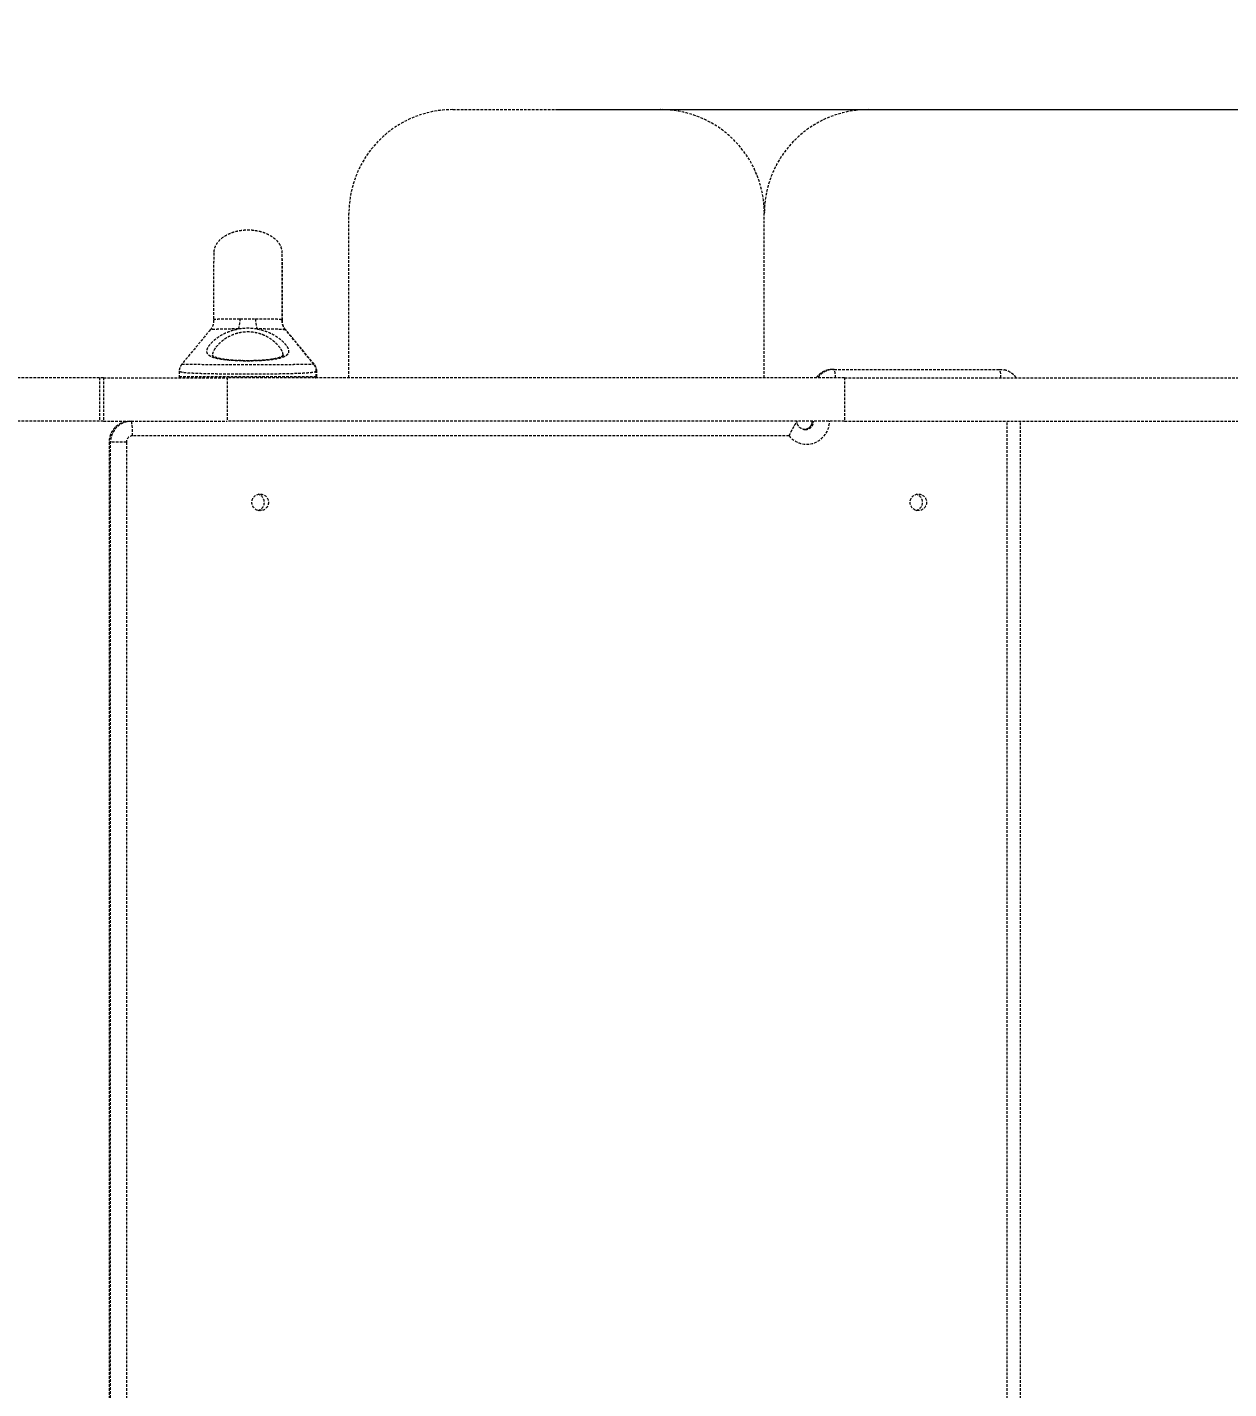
# Model space of a CAD drawing. Header units: millimetres. Extents: x -4003 to 4502, y -4327 to 2555.
# Drawn here: x 507 to 1085, y 439 to 1094 of the extents above; entities that cross this region are included whole.
import ezdxf

# ---------------------------------------------------------------- set-up
doc = ezdxf.new("R2010")
doc.units = ezdxf.units.MM
doc.linetypes.add('HIDDEN', pattern=[1.905, 1.27, -0.635])
for name, color, linetype in [('DIKOM_ОБЪЕКТ', 7, 'Continuous'), ('DIKOM_РАЗМЕР_ЗОНА', 7, 'Continuous'), ('DIKOM_РАЗМЕР_ОБЪЕКТА', 7, 'Continuous')]:
    doc.layers.add(name, color=color, linetype=linetype)
doc.styles.add('style1', font='arialbd.ttf', dxfattribs={"width": 0.8})
doc.dimstyles.new('1-50', dxfattribs={"dimtxt": 300, "dimasz": 200, "dimexe": 100, "dimexo": 0, "dimgap": 100, "dimtad": 1, "dimtoh": 1, "dimtxsty": 'style1', "dimcen": 200, "dimclrd": 7, "dimclre": 7, "dimclrt": 7, "dimadec": 1, "dimazin": 2, "dimtfac": 1, "dimtmove": 0, "dimatfit": 2, "dimfxl": 0, "dimlwd": 25, "dimlwe": 18, "dimarcsym": 0})

# ---------------------------------------------------------------- blocks, each defined once
blk = doc.blocks.new('*D9')
at = {"layer": 'Defpoints', "color": 0, "transparency": 16777216}
for p in [(761.69, 1054.78), (53.43, -1342.47), (2415.95, -1342.47)]:
    blk.add_point(p, dxfattribs=at)
at = {"layer": 'DIKOM_РАЗМЕР_ОБЪЕКТА', "color": 7, "lineweight": 18, "transparency": 16777216}
for p, q in [((761.69, 1054.78), (2515.95, 1054.78)), ((53.43, -1342.47), (2515.95, -1342.47))]:
    blk.add_line(p, q, dxfattribs=at)
at = {"layer": 'DIKOM_РАЗМЕР_ОБЪЕКТА', "color": 7, "lineweight": 25, "transparency": 16777216}
blk.add_line((2415.95, 854.78), (2415.95, -1142.47), dxfattribs=at)
at = {"layer": 'DIKOM_РАЗМЕР_ОБЪЕКТА', "color": 7, "transparency": 16777216}
for points in [[(2382.62, 854.78), (2449.28, 854.78), (2415.95, 1054.78)], [(2382.62, -1142.47), (2449.28, -1142.47), (2415.95, -1342.47)]]:
    blk.add_solid(points, dxfattribs=at)
at = {"layer": 'DIKOM_РАЗМЕР_ОБЪЕКТА', "color": 7, "transparency": 16777216, "insert": (2162.78, 255.39), "char_height": 300, "attachment_point": 5, "rotation": 90, "style": 'style1'}
blk.add_mtext('{\\fArial|b0|i0|c204|p34;2400}', dxfattribs=at)
blk = doc.blocks.new('*D10')
at = {"layer": 'Defpoints', "color": 0, "transparency": 16777216}
for p in [(865.3, 2554.78), (4402.34, 2554.78), (676.59, -3342.47)]:
    blk.add_point(p, dxfattribs=at)
at = {"layer": 'DIKOM_РАЗМЕР_ЗОНА', "color": 7, "lineweight": 18, "transparency": 16777216}
for p, q in [((865.3, 2554.78), (4502.34, 2554.78)), ((676.59, -3342.47), (4502.34, -3342.47))]:
    blk.add_line(p, q, dxfattribs=at)
at = {"layer": 'DIKOM_РАЗМЕР_ЗОНА', "color": 7, "lineweight": 25, "transparency": 16777216}
blk.add_line((4402.34, -3142.47), (4402.34, 2354.78), dxfattribs=at)
at = {"layer": 'DIKOM_РАЗМЕР_ЗОНА', "color": 7, "transparency": 16777216}
for points in [[(4369.01, 2354.78), (4435.68, 2354.78), (4402.34, 2554.78)], [(4369.01, -3142.47), (4435.68, -3142.47), (4402.34, -3342.47)]]:
    blk.add_solid(points, dxfattribs=at)
at = {"layer": 'DIKOM_РАЗМЕР_ЗОНА', "color": 7, "transparency": 16777216, "insert": (4149.17, -363.1), "char_height": 300, "attachment_point": 5, "rotation": 90, "style": 'style1'}
blk.add_mtext('{\\fArial|b0|i0|c204|p34;5800}', dxfattribs=at)
blk = doc.blocks.new('*D12')
at = {"layer": 'Defpoints', "color": 0, "transparency": 16777216}
for p in [(-4002.54, 648.53), (3157.46, 358.43), (3157.46, -4227.25)]:
    blk.add_point(p, dxfattribs=at)
at = {"layer": 'DIKOM_РАЗМЕР_ЗОНА', "color": 7, "lineweight": 18, "transparency": 16777216}
for p, q in [((-4002.54, 648.53), (-4002.54, -4327.25)), ((3157.46, 358.43), (3157.46, -4327.25))]:
    blk.add_line(p, q, dxfattribs=at)
at = {"layer": 'DIKOM_РАЗМЕР_ЗОНА', "color": 7, "lineweight": 25, "transparency": 16777216}
blk.add_line((-3802.54, -4227.25), (2957.46, -4227.25), dxfattribs=at)
at = {"layer": 'DIKOM_РАЗМЕР_ЗОНА', "color": 7, "transparency": 16777216}
for points in [[(-3802.54, -4193.92), (-3802.54, -4260.59), (-4002.54, -4227.25)], [(2957.46, -4193.92), (2957.46, -4260.59), (3157.46, -4227.25)]]:
    blk.add_solid(points, dxfattribs=at)
at = {"layer": 'DIKOM_РАЗМЕР_ЗОНА', "color": 7, "transparency": 16777216, "insert": (-56.06, -3974.08), "char_height": 300, "attachment_point": 5, "style": 'style1'}
blk.add_mtext('{\\fArial|b0|i0|c204|p34;7160}', dxfattribs=at)

msp = doc.modelspace()

# ---------------------------------------------------------------- linework, layer by layer
at = {"layer": 'DIKOM_ОБЪЕКТ', "color": 7, "linetype": 'HIDDEN', "lineweight": 15}
for p, q in [((711.691, 1054.782), (811.691, 1054.782)), ((811.691, 1054.782), (811.691, 1054.782)), ((911.689, 1054.782), (1111.689, 1054.782)), ((661.691, 925.782), (661.691, 1004.782)), ((861.689, 925.782), (861.689, 1004.782)), ((629.43, 953.55), (629.408, 953.495)), ((629.624, 953.455), (629.595, 953.497)), ((631.303, 948.749), (631.344, 948.742)), ((541.526, 925.782), (393.419, 925.782)), ((541.526, 925.782), (541.526, 904.782)), ((543.482, 925.782), (541.526, 925.782)), ((543.482, 925.782), (543.482, 904.782)), ((543.482, 925.782), (603.11, 925.782)), ((579.986, 928.909), (579.986, 926.282)), ((579.986, 926.282), (645.986, 926.282)), ((603.11, 925.782), (603.11, 904.782)), ((900.288, 925.782), (603.11, 925.782)), ((645.986, 926.282), (645.986, 928.91)), ((645.986, 926.282), (646.205, 926.282)), ((646.205, 926.282), (646.205, 928.905)), ((894.681, 929.782), (895.342, 929.782)), ((895.342, 929.782), (974.984, 929.782)), ((900.288, 925.782), (900.288, 904.782)), ((900.288, 925.782), (1133.763, 925.782)), ((541.526, 904.782), (393.419, 904.782)), ((543.482, 904.782), (541.526, 904.782)), ((543.482, 904.782), (603.11, 904.782)), ((553.296, 904.315), (553.296, 904.782)), ((900.288, 904.782), (603.11, 904.782)), ((900.288, 904.782), (1133.763, 904.782)), ((978.633, -95.218), (978.633, 904.782)), ((984.971, -95.218), (984.971, 904.782)), ((873.619, 897.782), (557.525, 897.782)), ((546.216, 894.782), (546.216, -85.218)), ((546.247, 894.782), (546.216, 894.782)), ((546.247, 894.782), (546.247, -85.218)), ((546.909, 894.782), (546.247, 894.782)), ((546.909, -85.218), (546.909, 894.782)), ((554.539, 894.782), (546.909, 894.782)), ((554.539, 894.782), (554.539, -85.218))]:
    msp.add_line(p, q, dxfattribs=at)
at = {"layer": 'DIKOM_ОБЪЕКТ', "color": 7, "linetype": 'HIDDEN', "lineweight": 15, "flags": 128}
for points in [[(894.681, 929.782), (892.739, 929.59), (892.47, 929.532)], [(974.984, 929.782), (976.927, 929.59), (976.946, 929.586)], [(556.202, 904.782), (554.26, 904.59), (553.992, 904.532)], [(557.525, 897.782), (557.513, 899.147), (557.475, 900.461), (557.414, 901.671), (557.332, 902.732), (557.231, 903.602), (557.117, 904.249), (556.993, 904.647), (556.864, 904.782)]]:
    msp.add_lwpolyline(points, dxfattribs=at)
at = {"layer": 'DIKOM_ОБЪЕКТ', "color": 7, "linetype": 'HIDDEN', "lineweight": 15}
for centre in [(618.958, 865.778), (935.837, 865.785)]:
    msp.add_circle(centre, 3.995, dxfattribs=at)
for centre, radius, start, end in [((711.691, 1004.782), 50, 90, 180.000146), ((811.691, 1004.782), 50, 0.336153, 90), ((811.691, 1004.782), 50, 0.340353, 90), ((911.689, 1004.782), 50, 90, 180.000146), ((589.722, 954.731), 19.607, 343.763783, 358.180898), ((636.562, 954.72), 19.882, 181.766267, 195.974897), ((580.486, 926.282), 0.5, 180, 270), ((645.486, 926.282), 0.5, 270, 0), ((645.705, 926.282), 0.5, 270, 0), ((894.694, 919.832), 9.952, 102.913743, 143.281804), ((895.349, 919.841), 9.941, 90.034902, 143.3005), ((886.318, 926.389), 9.642, 356.391543, 20.604936), ((965.96, 926.389), 9.642, 356.391349, 20.604713), ((556.24, 894.796), 9.993, 103.002436, 180.078762), ((556.886, 894.804), 9.978, 90.128823, 180.128098), ((882.072, 904.735), 10.945, 219.438114, 0.246903), ((880.735, 904.772), 3.99, 270.119624, 0.13751), ((881.398, 904.771), 3.989, 269.621789, 0.160692), ((557.532, 894.789), 2.993, 90.129127, 180.127722), ((616.967, 865.782), 4.004, 284.632264, 75.367736), ((933.821, 865.782), 4.004, 284.632247, 75.367753)]:
    msp.add_arc(centre, radius, start, end, dxfattribs=at)
for points, knots in [([(629.596, 985.781), (629.49, 986.71), (629.266, 988.668), (627.565, 991.291), (625.214, 993.389), (622.63, 994.837), (620.284, 995.724), (618.249, 996.259), (616.408, 996.582), (614.63, 996.755), (612.94, 996.799), (611.086, 996.726), (608.723, 996.444), (605.665, 995.709), (602.258, 994.252), (599.635, 992.311), (598.032, 990.37), (597.195, 988.851), (596.686, 987.309), (596.625, 986.278), (596.595, 985.78)], [0, 0, 0, 0, 0.0637189, 0.13432699, 0.20888768, 0.27948846, 0.3368779, 0.38125345, 0.4242309, 0.46541331, 0.50415729, 0.54056844, 0.59310156, 0.66778381, 0.75642255, 0.84679421, 0.88929988, 0.92896942, 0.9657633, 1, 1, 1, 1]), ([(596.596, 985.84), (596.593, 985.779), (596.587, 985.655), (596.578, 984.691), (596.569, 983.134), (596.561, 980.948), (596.553, 978.181), (596.545, 974.887), (596.538, 971.144), (596.532, 967.038), (596.527, 962.654), (596.522, 958.189), (596.52, 955.019), (596.519, 953.524)], [0, 0, 0, 0, 0.1002186, 0.2016983, 0.3032337, 0.4036595, 0.5018346, 0.596764, 0.6876791, 0.7739863, 0.8554087, 0.931824, 1, 1, 1, 1]), ([(629.519, 953.492), (629.519, 953.976), (629.521, 956.425), (629.524, 960.13), (629.529, 964.36), (629.533, 967.51), (629.537, 970.072), (629.54, 972.258), (629.544, 974.41), (629.549, 976.529), (629.554, 978.701), (629.56, 980.821), (629.568, 982.767), (629.576, 984.371), (629.586, 985.509), (629.592, 985.659), (629.596, 985.737)], [0, 0, 0, 0, 0.0210666, 0.1066229, 0.1820652, 0.2435359, 0.2900047, 0.3432447, 0.3922494, 0.4497302, 0.5163427, 0.5927511, 0.6794116, 0.7765003, 0.8838282, 1, 1, 1, 1]), ([(629.673, 953.5), (629.672, 953.985), (629.671, 956.435), (629.667, 960.143), (629.663, 964.376), (629.659, 967.529), (629.655, 970.097), (629.651, 972.287), (629.647, 974.445), (629.643, 976.57), (629.637, 978.75), (629.631, 980.879), (629.624, 982.834), (629.615, 984.449), (629.606, 985.6), (629.599, 985.758), (629.596, 985.84)], [0, 0, 0, 0, 0.0210709, 0.1065567, 0.1819372, 0.2433581, 0.2897911, 0.3429925, 0.391963, 0.4494076, 0.5159805, 0.5923486, 0.6789674, 0.776016, 0.8833081, 1, 1, 1, 1]), ([(596.538, 953.488), (596.55, 953.334), (596.6, 952.663), (596.368, 951.49), (595.892, 950.153), (595.36, 949.221), (595.032, 948.844), (594.934, 948.732)], [0, 0, 0, 0, 0.0848424, 0.3694455, 0.6392977, 0.8931663, 1, 1, 1, 1]), ([(596.54, 953.488), (596.532, 953.493), (596.508, 953.506), (596.531, 953.516), (596.546, 953.522)], [0, 0, 0, 0, 0.3458971, 1, 1, 1, 1]), ([(596.546, 953.522), (596.613, 953.631), (596.758, 953.864), (598.207, 954.027), (600.272, 954.075), (602.61, 954.092), (605.453, 954.103), (607.786, 954.106), (609.319, 954.108)], [0, 0, 0, 0, 0.1403338, 0.300478, 0.4959, 0.6225296, 0.7521242, 1, 1, 1, 1]), ([(609.319, 954.108), (610.528, 954.085), (612.984, 954.038), (615.442, 954.084), (616.69, 954.107)], [0, 0, 0, 0, 0.4924414, 1, 1, 1, 1]), ([(616.69, 954.107), (618.039, 954.105), (620.185, 954.101), (622.93, 954.093), (624.794, 954.082), (626.318, 954.059), (627.537, 954.02), (628.766, 953.919), (629.551, 953.762), (629.447, 953.58), (629.43, 953.55)], [0, 0, 0, 0, 0.22156, 0.3526089, 0.4864118, 0.5784827, 0.679502, 0.7830701, 0.9643729, 1, 1, 1, 1]), ([(631.17, 948.762), (631.163, 948.769), (630.897, 949.051), (630.362, 949.893), (629.771, 951.252), (629.466, 952.563), (629.484, 953.314), (629.49, 953.548)], [0, 0, 0, 0, 0.0068318, 0.2577505, 0.5632195, 0.8639692, 1, 1, 1, 1]), ([(631.269, 948.716), (631.066, 948.972), (630.621, 949.534), (630.04, 950.741), (629.642, 952.109), (629.628, 953.067), (629.622, 953.486)], [0, 0, 0, 0, 0.2171747, 0.4765977, 0.7710721, 1, 1, 1, 1]), ([(594.867, 948.783), (592.458, 945.867), (587.858, 940.297), (583.364, 934.865), (581.222, 932.276)], [0, 0, 0, 0, 0.5235109, 1, 1, 1, 1]), ([(617.448, 949.248), (617.702, 949.202), (618.799, 949.001), (620.688, 948.509), (623.061, 947.64), (625.309, 946.543), (627.479, 945.189), (629.435, 943.643), (631.084, 941.957), (632.242, 940.289), (632.597, 939.238), (632.683, 938.291), (632.53, 937.434), (631.647, 936.437), (630.171, 935.645), (628.261, 935.046), (625.908, 934.582), (623.253, 934.241), (620.298, 933.998), (617.184, 933.85), (613.932, 933.785), (610.689, 933.801), (607.483, 933.9), (604.458, 934.083), (601.642, 934.359), (599.159, 934.732), (597.032, 935.222), (595.352, 935.834), (594.133, 936.593), (593.421, 937.506), (593.223, 938.597), (593.464, 939.547), (593.965, 940.61), (594.76, 941.798), (596.393, 943.516), (598.62, 945.297), (601.202, 946.849), (603.962, 948.061), (606.36, 948.822), (607.95, 949.132), (608.547, 949.249)], [0, 0, 0, 0, 0.00675, 0.0291159, 0.0519623, 0.0770048, 0.1025349, 0.1324581, 0.1631165, 0.19573, 0.2294939, 0.2312782, 0.2625524, 0.2949924, 0.3236041, 0.353117, 0.3807035, 0.4090914, 0.4363574, 0.4643926, 0.4915404, 0.5194464, 0.5465346, 0.5743761, 0.6014143, 0.6292038, 0.6562111, 0.6839717, 0.7110466, 0.7388812, 0.7664481, 0.7947822, 0.8023511, 0.8329548, 0.8644433, 0.8976067, 0.9317894, 0.9576105, 0.9840737, 1, 1, 1, 1]), ([(608.547, 949.249), (607.623, 949.243), (605.761, 949.23), (603.074, 949.195), (600.51, 949.141), (598.408, 949.067), (596.783, 948.977), (595.481, 948.869), (594.739, 948.758), (594.891, 948.751), (594.914, 948.75)], [0, 0, 0, 0, 0.1402256, 0.282695, 0.4265247, 0.5744863, 0.6820991, 0.7931358, 0.9681006, 1, 1, 1, 1]), ([(629.919, 936.682), (629.937, 936.794), (630.025, 937.343), (629.551, 938.543), (628.585, 940.175), (627.148, 941.857), (625.486, 943.376), (623.621, 944.721), (621.707, 945.803), (619.656, 946.669), (617.519, 947.307), (615.237, 947.7), (612.788, 947.837), (610.255, 947.647), (608.522, 947.292), (606.835, 946.822), (605.192, 946.231), (602.829, 945.035), (600.618, 943.5), (598.719, 941.75), (597.304, 940.048), (596.594, 938.859), (596.153, 937.8), (595.937, 937.172), (596.004, 936.743), (596.013, 936.679)], [0, 0, 0, 0, 0.0157274, 0.0769848, 0.1382866, 0.1940605, 0.2498311, 0.2955423, 0.3412205, 0.381322, 0.4213926, 0.4618071, 0.5022042, 0.5471151, 0.5920572, 0.5950435, 0.641584, 0.6881784, 0.7495796, 0.8110379, 0.8684571, 0.9258526, 0.9398277, 0.9911035, 1, 1, 1, 1]), ([(617.448, 949.248), (616.119, 949.392), (613.157, 949.713), (610.185, 949.414), (608.547, 949.249)], [0, 0, 0, 0, 0.4488653, 1, 1, 1, 1]), ([(631.151, 948.745), (631.157, 948.748), (631.187, 948.761), (630.868, 948.817), (630.189, 948.898), (629.408, 948.961), (628.284, 949.031), (626.679, 949.104), (624.429, 949.165), (621.387, 949.219), (619.081, 949.236), (617.448, 949.248)], [0, 0, 0, 0, 0.0246678, 0.1252467, 0.2181164, 0.3139238, 0.3491823, 0.4953986, 0.6476081, 0.7504223, 1, 1, 1, 1]), ([(644.738, 932.293), (642.575, 934.909), (637.903, 940.56), (633.523, 945.895), (631.171, 948.761)], [0, 0, 0, 0, 0.4629168, 1, 1, 1, 1]), ([(644.963, 932.28), (642.789, 934.9), (638.098, 940.552), (633.701, 945.889), (631.343, 948.751)], [0, 0, 0, 0, 0.46362344, 1, 1, 1, 1]), ([(581.235, 932.265), (581.063, 932.051), (580.674, 931.57), (580.235, 930.584), (579.987, 929.647), (580.014, 929.075), (580.022, 928.906)], [0, 0, 0, 0, 0.2467365, 0.5558723, 0.8683357, 1, 1, 1, 1]), ([(581.259, 932.246), (581.337, 932.283), (581.501, 932.36), (582.783, 932.356), (584.775, 932.321), (587.512, 932.265), (590.835, 932.209), (594.745, 932.158), (599.07, 932.116), (603.784, 932.085), (608.505, 932.067), (613.321, 932.062), (618.133, 932.069), (623.006, 932.089), (627.664, 932.122), (631.923, 932.166), (635.738, 932.219), (638.966, 932.275), (641.577, 932.329), (643.446, 932.358), (644.56, 932.355), (644.648, 932.274), (644.686, 932.239)], [0, 0, 0, 0, 0.0476266, 0.0995016, 0.1526602, 0.203299, 0.2552053, 0.3052195, 0.3565295, 0.4062294, 0.4572413, 0.5012759, 0.5508979, 0.6018368, 0.6516663, 0.7028062, 0.7530916, 0.804667, 0.8557656, 0.9081303, 0.9606729, 1, 1, 1, 1]), ([(629.977, 936.673), (629.977, 936.657), (629.98, 936.556), (629.959, 936.527), (629.858, 936.352), (629.527, 936.076), (628.898, 935.733), (627.971, 935.38), (626.757, 935.048), (625.258, 934.749), (623.515, 934.493), (621.554, 934.285), (619.413, 934.125), (617.147, 934.015), (614.794, 933.954), (612.404, 933.942), (610.022, 933.977), (607.692, 934.062), (605.464, 934.197), (603.381, 934.383), (601.486, 934.62), (599.825, 934.906), (598.436, 935.239), (597.345, 935.602), (596.591, 935.965), (596.158, 936.281), (596.002, 936.499), (595.989, 936.505), (595.988, 936.627), (595.988, 936.675)], [0, 0, 0, 0, 0.0083025, 0.0534447, 0.09107, 0.1237331, 0.1585467, 0.1937836, 0.2305861, 0.26842, 0.3072294, 0.3470346, 0.3871203, 0.4278067, 0.4685227, 0.5093187, 0.5503793, 0.5910876, 0.631955, 0.6723615, 0.7124537, 0.7521464, 0.7904684, 0.8284896, 0.8647343, 0.8998132, 0.9359281, 0.9744641, 1, 1, 1, 1]), ([(645.95, 928.913), (645.949, 929.206), (645.947, 929.892), (645.624, 930.886), (645.191, 931.733), (644.857, 932.125), (644.729, 932.275)], [0, 0, 0, 0, 0.2269877, 0.5320402, 0.8200703, 1, 1, 1, 1]), ([(646.17, 928.902), (646.18, 929.014), (646.225, 929.53), (646.008, 930.415), (645.586, 931.417), (645.193, 932.033), (644.973, 932.261), (644.956, 932.278)], [0, 0, 0, 0, 0.0875816, 0.4019015, 0.6947842, 0.9768968, 1, 1, 1, 1]), ([(645.894, 928.911), (645.921, 928.874), (646.046, 928.701), (645.33, 928.46), (643.725, 928.186), (641.2, 927.972), (637.867, 927.799), (633.857, 927.668), (629.217, 927.568), (624.16, 927.499), (618.739, 927.458), (613.407, 927.445), (608.073, 927.455), (602.855, 927.489), (597.723, 927.552), (592.979, 927.645), (588.84, 927.769), (585.356, 927.933), (582.667, 928.139), (580.871, 928.402), (579.998, 928.656), (580.076, 928.848), (580.101, 928.908)], [0, 0, 0, 0, 0.0151977, 0.0695981, 0.1224655, 0.1768631, 0.2297269, 0.284122, 0.3369835, 0.3913773, 0.4442406, 0.4986364, 0.5456257, 0.5985016, 0.6529112, 0.7058027, 0.7602285, 0.81317, 0.8676494, 0.9207962, 0.9754976, 1, 1, 1, 1]), ([(892.465, 929.498), (892.069, 929.406), (891.096, 929.181), (889.652, 928.479), (888.208, 927.448), (887.222, 926.525), (886.812, 925.907), (886.729, 925.782)], [0, 0, 0, 0, 0.1741815, 0.428023, 0.6818482, 0.9356964, 1, 1, 1, 1]), ([(982.931, 925.782), (982.826, 925.937), (982.389, 926.584), (981.367, 927.526), (979.907, 928.541), (978.412, 929.241), (977.392, 929.461), (976.952, 929.556)], [0, 0, 0, 0, 0.0774493, 0.3230371, 0.5685661, 0.8140093, 1, 1, 1, 1]), ([(553.986, 904.498), (553.59, 904.406), (552.617, 904.181), (551.177, 903.476), (549.717, 902.458), (548.464, 901.186), (547.454, 899.715), (546.725, 898.087), (546.291, 896.422), (546.24, 895.306), (546.216, 894.782)], [0, 0, 0, 0, 0.0906147, 0.22266755, 0.35471239, 0.48676964, 0.61885856, 0.75099715, 0.88319316, 1, 1, 1, 1]), ([(873.619, 897.782), (873.622, 897.788), (873.676, 897.903), (873.949, 898.481), (874.631, 899.893), (875.68, 901.88), (876.698, 903.555), (877.384, 904.521), (877.391, 904.642), (877.393, 904.688)], [0, 0, 0, 0, 0.0016907, 0.0339435, 0.1706794, 0.4240474, 0.6757546, 0.8773129, 1, 1, 1, 1]), ([(881.377, 900.817), (881.132, 900.819), (880.515, 900.822), (879.575, 901.185), (878.655, 901.833), (877.959, 902.726), (877.519, 903.762), (877.476, 904.498), (877.455, 904.858)], [0, 0, 0, 0, 0.11880001, 0.29874258, 0.47777147, 0.6553547, 0.8314463, 1, 1, 1, 1]), ([(884.694, 904.782), (884.691, 904.663), (884.678, 904.173), (884.476, 903.323), (883.938, 902.339), (883.151, 901.55), (882.219, 901.003), (881.535, 900.883), (881.213, 900.826)], [0, 0, 0, 0, 0.0612706, 0.2512096, 0.4420642, 0.6339394, 0.8273157, 1, 1, 1, 1])]:
    msp.add_open_spline(points, degree=3, knots=knots, dxfattribs=at)

# ---------------------------------------------------------------- dimensions: what is measured, and where the dimension line sits
at = {"layer": 'DIKOM_РАЗМЕР_ЗОНА'}
dim = msp.add_linear_dim(base=(4402.345, 2554.782), p1=(676.594, -3342.466), p2=(865.298, 2554.782), angle=90, text='{\\fArial|b0|i0|c204|p34;5800}', dimstyle='1-50', dxfattribs=at)
dim.commit()
dim.dimension.update_dxf_attribs({"geometry": '*D10', "text_midpoint": (4402.345, -363.101), "dimtype": 160})
dim = msp.add_linear_dim(base=(3157.464, -4227.252), p1=(-4002.536, 648.528), p2=(3157.464, 358.431), text='{\\fArial|b0|i0|c204|p34;<>}', dimstyle='1-50', dxfattribs=at)
dim.commit()
dim.dimension.update_dxf_attribs({"geometry": '*D12', "text_midpoint": (-56.056, -4227.252), "dimtype": 160})
at = {"layer": 'DIKOM_РАЗМЕР_ОБЪЕКТА'}
dim = msp.add_linear_dim(base=(2415.95, -1342.466), p1=(761.691, 1054.782), p2=(53.431, -1342.466), angle=90, text='{\\fArial|b0|i0|c204|p34;2400}', dimstyle='1-50', dxfattribs=at)
dim.commit()
dim.dimension.update_dxf_attribs({"geometry": '*D9', "text_midpoint": (2415.95, 255.391), "dimtype": 160})

doc.saveas('drawing.dxf')
